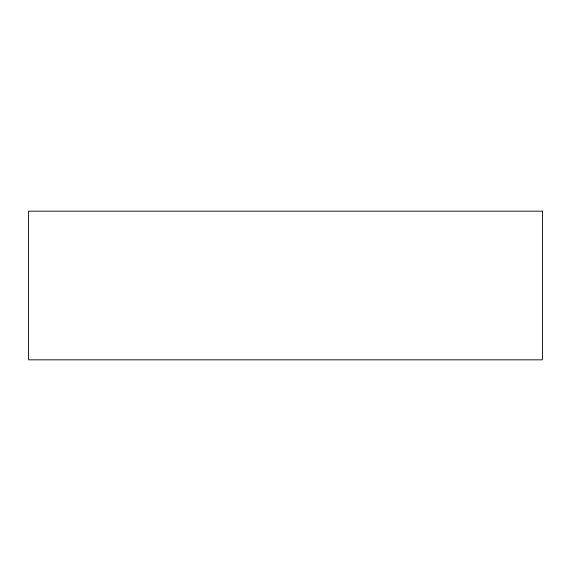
<?xml version="1.0" encoding="UTF-8"?>
<svg xmlns="http://www.w3.org/2000/svg" width="571" height="571" viewBox="0 0 571 571"><rect width="100%" height="100%" fill="white"/><g stroke="black" fill="none" stroke-linecap="round" stroke-linejoin="round"><path stroke-width="0.86" d="M542.45 211.17L28.55 211.17L28.55 359.83L542.45 359.83L542.45 211.17"/></g></svg>
